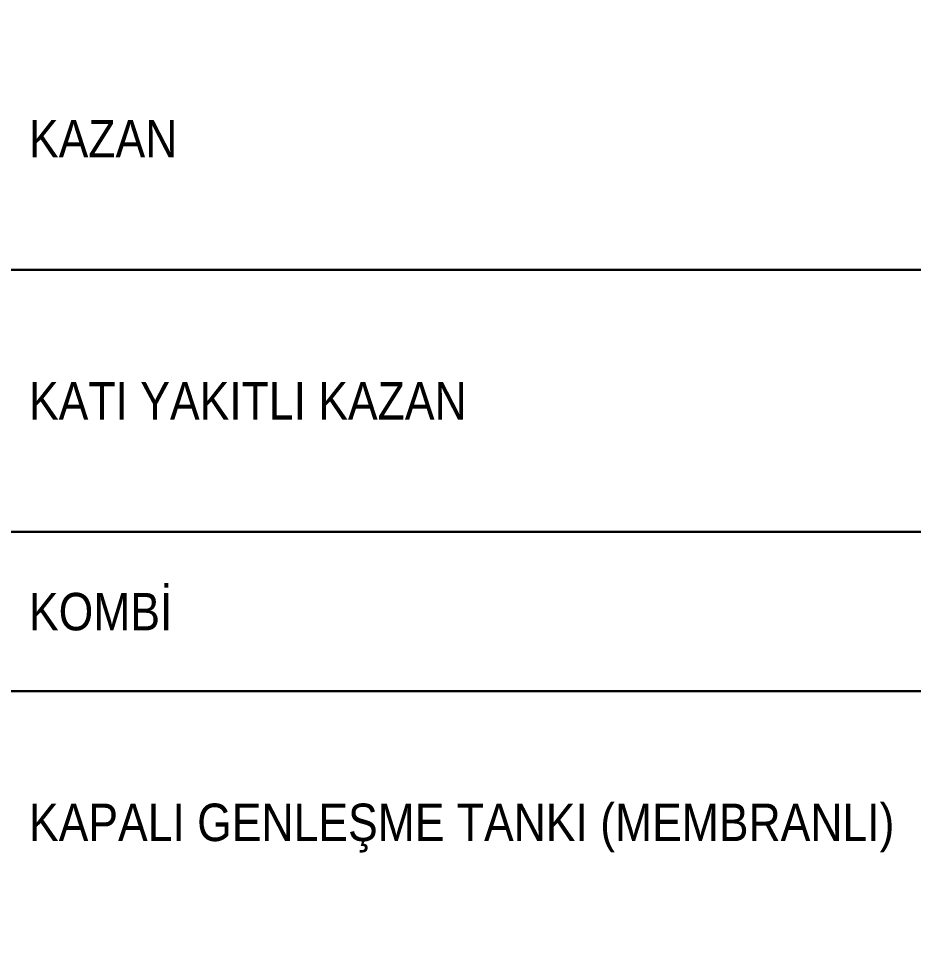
# Model space of a CAD drawing. Header units: centimetres. Extents: x 0 to 3740, y -4063 to 107.
# Drawn here: x 926.6 to 1213.2, y -2180.5 to -1884.5 of the extents above; entities that cross this region are included whole.
import ezdxf
from ezdxf.enums import TextEntityAlignment as Align

# ---------------------------------------------------------------- set-up
doc = ezdxf.new("R2010")
doc.units = ezdxf.units.CM
doc.layers.add('ROTAS-LEJANT-CERCEVE', color=7, linetype='Continuous')
doc.layers.add('ROTAS-LEJANT-YAZI', color=7, linetype='Continuous')
doc.styles.add('ROTAS', font='arial.ttf')

msp = doc.modelspace()

# ---------------------------------------------------------------- linework, layer by layer
at = {"layer": 'ROTAS-LEJANT-CERCEVE'}
for points in [[(920, -1965.02), (1340, -1965.02), (1340, -1881.02), (920, -1881.02)], [(920, -2049.02), (1340, -2049.02), (1340, -1965.02), (920, -1965.02)], [(920, -2100.04), (1340, -2100.04), (1340, -2049.02), (920, -2049.02)], [(920, -2184.04), (1340, -2184.04), (1340, -2100.04), (920, -2100.04)]]:
    msp.add_lwpolyline(points, close=True, dxfattribs=at)

# ---------------------------------------------------------------- texts
at = {"layer": 'ROTAS-LEJANT-YAZI', "style": 'ROTAS', "width": 0.85}
for s, p in [('KAZAN', (930, -1923.02)), ('KATI YAKITLI KAZAN', (930, -2007.02)), ('KOMBİ', (930, -2074.53)), ('KAPALI GENLEŞME TANKI (MEMBRANLI)', (930, -2142.04))]:
    msp.add_text(s, height=12, dxfattribs=at).set_placement(p, align=Align.MIDDLE_LEFT)

doc.saveas('drawing.dxf')
